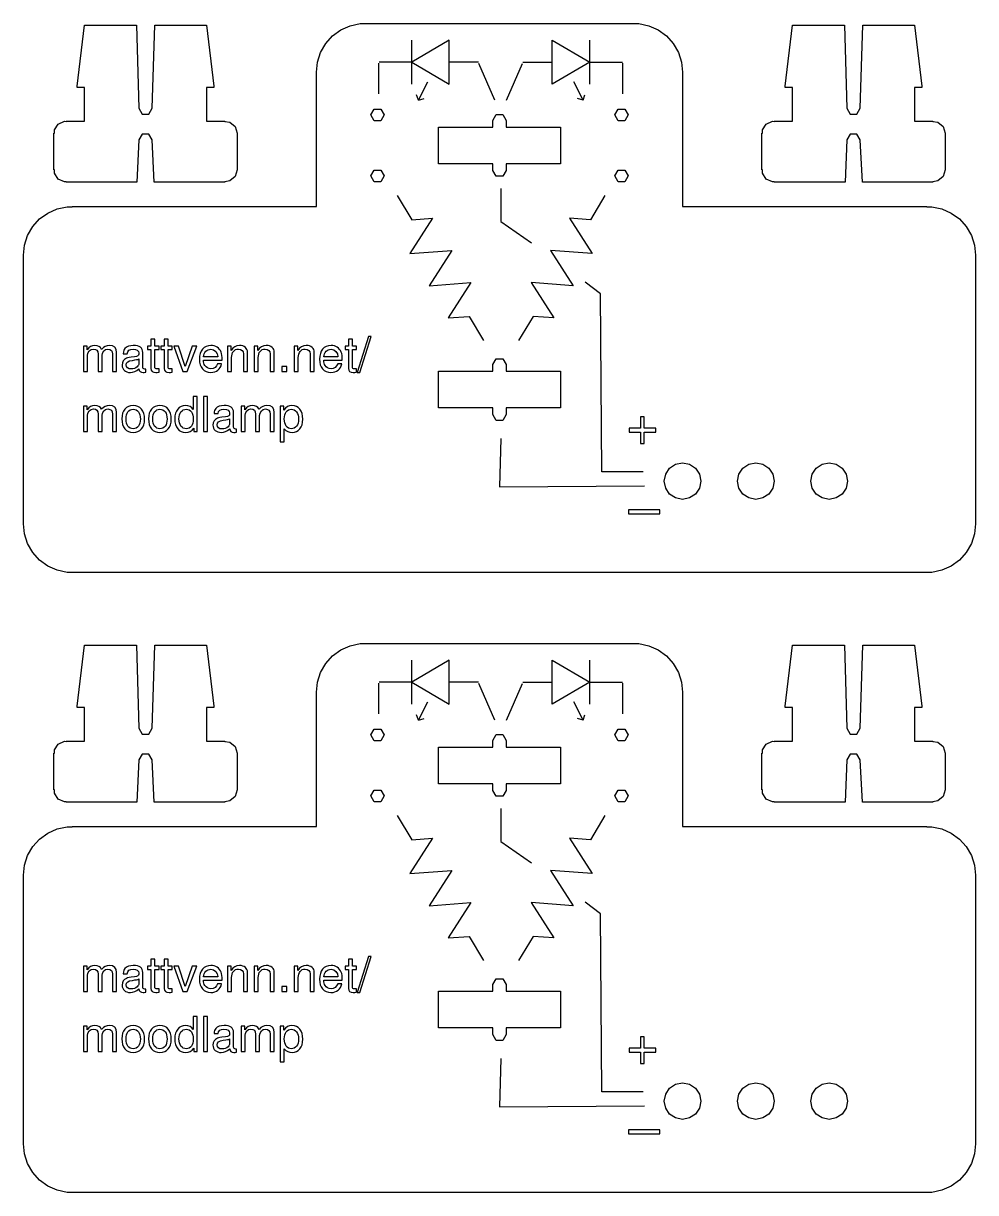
# Model space of a CAD drawing. Extents: x 11 to 174, y 91 to 289.
# Drawn here: x 11.1 to 89.1, y 91.2 to 187 of the extents above; entities that cross this region are included whole.
import ezdxf

# ---------------------------------------------------------------- set-up
doc = ezdxf.new("R2010")
doc.units = 0
doc.layers.add('Layer_1', color=7, linetype='CONTINUOUS')

msp = doc.modelspace()

# ---------------------------------------------------------------- linework, layer by layer
at = {"layer": 'Layer_1', "color": 7}
for points in [[(11.077781, 146.040584), (11.077781, 168.040596), (11.164782, 168.872587), (11.423783, 169.667579), (11.841782, 170.391592), (12.400782, 171.013581), (13.077783, 171.504592), (13.841781, 171.844588), (14.659782, 172.018589), (15.077781, 172.018589), (15.077781, 172.040602), (35.077782, 172.040588), (35.077782, 183.040589), (35.164782, 183.872588), (35.423782, 184.667588), (35.841782, 185.391587), (36.400782, 186.013588), (37.077782, 186.504587), (37.841782, 186.844589), (38.659782, 187.01859), (39.077782, 187.01859), (39.077782, 187.040575), (61.077782, 187.040589), (61.077782, 187.018604), (61.495782, 187.01859), (62.313782, 186.844589), (63.077782, 186.504587), (63.754782, 186.013588), (64.313782, 185.391587), (64.731782, 184.667588), (64.990782, 183.872588), (65.077782, 183.040589), (65.077782, 172.040588), (85.077783, 172.040588), (85.077783, 172.018575), (85.495782, 172.018589), (86.313783, 171.844588), (87.077781, 171.504592), (87.754782, 171.013581), (88.313782, 170.391592), (88.731781, 169.667579), (88.990782, 168.872587), (89.077783, 168.040596), (89.077783, 146.040584), (88.990782, 145.208592), (88.731781, 144.413601), (88.313782, 143.689588), (87.754782, 143.067598), (87.077781, 142.576588), (86.313783, 142.236595), (85.495782, 142.062577), (85.077783, 142.062577), (85.077783, 142.040563), (15.077781, 142.040592), (15.077781, 142.062605), (14.659782, 142.062577), (13.841781, 142.236595), (13.077783, 142.576588), (12.400782, 143.067598), (11.841782, 143.689588), (11.423783, 144.413601), (11.164782, 145.208592), (11.077781, 146.040584)], [(13.577782, 175.040588), (13.577782, 178.040587), (13.618783, 178.040587), (13.618783, 178.322589), (13.922781, 178.796587), (14.435782, 179.030589), (14.577782, 179.009592), (14.577782, 179.040588), (16.077782, 179.040588), (16.077782, 181.79059), (15.477781, 181.79059), (15.477781, 181.890589), (16.077782, 186.890588), (20.345781, 186.890588), (20.527783, 180.090587), (20.802781, 179.614589), (21.352781, 179.614589), (21.627781, 180.090587), (21.845781, 186.890588), (26.077782, 186.890588), (26.677782, 181.890589), (26.677782, 181.79059), (26.077782, 181.79059), (26.077782, 179.040588), (27.577782, 179.040588), (27.577782, 179.009589), (27.992782, 178.950587), (28.418782, 178.581588), (28.577782, 178.040587), (28.577782, 175.040588), (28.418782, 174.499587), (27.992782, 174.130588), (27.577782, 174.071589), (27.577782, 174.04059), (21.799781, 174.04059), (21.627781, 177.49059), (21.352781, 177.966589), (20.802781, 177.966589), (20.527783, 177.49059), (20.380782, 174.04059), (14.577782, 174.04059), (14.577782, 174.071589), (14.435782, 174.050592), (13.922781, 174.284588), (13.618783, 174.758588), (13.618783, 175.040588), (13.577782, 175.040588)], [(71.577782, 175.040588), (71.577782, 178.040587), (71.618782, 178.040587), (71.618782, 178.322589), (71.922782, 178.796587), (72.435782, 179.030589), (72.577782, 179.009592), (72.577782, 179.040588), (74.077782, 179.040588), (74.077782, 181.79059), (73.477782, 181.79059), (73.477782, 181.890589), (74.077782, 186.890588), (78.345784, 186.890588), (78.527783, 180.090587), (78.802783, 179.614589), (79.352783, 179.614589), (79.627781, 180.090587), (79.845783, 186.890588), (84.077782, 186.890588), (84.677783, 181.890589), (84.677783, 181.79059), (84.077782, 181.79059), (84.077782, 179.040588), (85.577782, 179.040588), (85.577782, 179.009589), (85.992781, 178.950587), (86.418781, 178.581588), (86.577782, 178.040587), (86.577782, 175.040588), (86.418781, 174.499587), (85.992781, 174.130588), (85.577782, 174.071589), (85.577782, 174.04059), (79.800783, 174.04059), (79.627781, 177.49059), (79.352783, 177.966589), (78.802783, 177.966589), (78.527783, 177.49059), (78.380782, 174.04059), (72.577782, 174.04059), (72.577782, 174.071589), (72.435782, 174.050592), (71.922782, 174.284588), (71.618782, 174.758588), (71.618782, 175.040588), (71.577782, 175.040588)], [(39.527782, 179.54059), (39.802782, 180.016589), (40.352782, 180.016589), (40.627782, 179.54059), (40.352782, 179.064588), (39.802782, 179.064588), (39.527782, 179.54059)], [(45.077782, 175.540589), (45.077782, 178.540589), (49.527782, 178.540589), (49.527782, 179.090589), (49.802782, 179.566588), (50.352782, 179.566588), (50.627782, 179.090589), (50.627782, 178.540589), (55.077782, 178.540589), (55.077782, 175.540589), (50.627782, 175.540589), (50.627782, 174.990589), (50.352782, 174.514588), (49.802782, 174.514588), (49.527782, 174.990589), (49.527782, 175.540589), (45.077782, 175.540589)], [(59.527782, 179.54059), (59.802782, 180.016589), (60.352782, 180.016589), (60.627782, 179.54059), (60.352782, 179.064588), (59.802782, 179.064588), (59.527782, 179.54059)], [(39.527782, 174.540589), (39.802782, 175.016587), (40.352782, 175.016587), (40.627782, 174.540589), (40.352782, 174.06459), (39.802782, 174.06459), (39.527782, 174.540589)], [(59.527782, 174.540589), (59.802782, 175.016587), (60.352782, 175.016587), (60.627782, 174.540589), (60.352782, 174.06459), (59.802782, 174.06459), (59.527782, 174.540589)], [(45.077782, 155.540579), (45.077782, 158.540601), (49.527782, 158.540601), (49.527782, 159.090596), (49.802782, 159.566592), (50.352782, 159.566592), (50.627782, 159.090596), (50.627782, 158.540601), (55.077782, 158.540601), (55.077782, 155.540579), (50.627782, 155.540579), (50.627782, 154.990584), (50.352782, 154.514588), (49.802782, 154.514588), (49.527782, 154.990584), (49.527782, 155.540579), (45.077782, 155.540579)], [(63.577782, 149.540591), (63.691782, 150.114574), (64.016782, 150.601577), (64.503782, 150.926584), (65.077782, 151.040602), (65.651782, 150.926584), (66.138782, 150.601577), (66.463782, 150.114574), (66.577782, 149.540591), (66.463782, 148.966579), (66.138782, 148.479576), (65.651782, 148.154597), (65.077782, 148.04058), (64.503782, 148.154597), (64.016782, 148.479576), (63.691782, 148.966579), (63.577782, 149.540591)], [(69.577782, 149.540591), (69.691782, 150.114574), (70.016782, 150.601577), (70.503782, 150.926584), (71.077782, 151.040602), (71.651782, 150.926584), (72.138782, 150.601577), (72.463782, 150.114574), (72.577782, 149.540591), (72.463782, 148.966579), (72.138782, 148.479576), (71.651782, 148.154597), (71.077782, 148.04058), (70.503782, 148.154597), (70.016782, 148.479576), (69.691782, 148.966579), (69.577782, 149.540591)], [(75.577782, 149.540591), (75.691782, 150.114574), (76.016782, 150.601577), (76.503782, 150.926584), (77.077782, 151.040602), (77.651782, 150.926584), (78.138782, 150.601577), (78.463783, 150.114574), (78.577781, 149.540591), (78.463783, 148.966579), (78.138782, 148.479576), (77.651782, 148.154597), (77.077782, 148.04058), (76.503782, 148.154597), (76.016782, 148.479576), (75.691782, 148.966579), (75.577782, 149.540591)], [(11.077781, 95.240584), (11.077781, 117.240596), (11.164782, 118.072587), (11.423783, 118.867579), (11.841782, 119.591592), (12.400782, 120.213581), (13.077783, 120.704592), (13.841781, 121.044588), (14.659782, 121.218589), (15.077781, 121.218589), (15.077781, 121.240602), (35.077782, 121.240588), (35.077782, 132.240589), (35.164782, 133.072588), (35.423782, 133.867588), (35.841782, 134.591587), (36.400782, 135.213588), (37.077782, 135.704587), (37.841782, 136.044589), (38.659782, 136.21859), (39.077782, 136.21859), (39.077782, 136.240575), (61.077782, 136.240589), (61.077782, 136.218604), (61.495782, 136.21859), (62.313782, 136.044589), (63.077782, 135.704587), (63.754782, 135.213588), (64.313782, 134.591587), (64.731782, 133.867588), (64.990782, 133.072588), (65.077782, 132.240589), (65.077782, 121.240588), (85.077783, 121.240588), (85.077783, 121.218575), (85.495782, 121.218589), (86.313783, 121.044588), (87.077781, 120.704592), (87.754782, 120.213581), (88.313782, 119.591592), (88.731781, 118.867579), (88.990782, 118.072587), (89.077783, 117.240596), (89.077783, 95.240584), (88.990782, 94.408592), (88.731781, 93.613601), (88.313782, 92.889588), (87.754782, 92.267598), (87.077781, 91.776588), (86.313783, 91.436595), (85.495782, 91.262577), (85.077783, 91.262577), (85.077783, 91.240563), (15.077781, 91.240592), (15.077781, 91.262605), (14.659782, 91.262577), (13.841781, 91.436595), (13.077783, 91.776588), (12.400782, 92.267598), (11.841782, 92.889588), (11.423783, 93.613601), (11.164782, 94.408592), (11.077781, 95.240584)], [(13.577782, 124.240588), (13.577782, 127.240587), (13.618783, 127.240587), (13.618783, 127.522589), (13.922781, 127.996587), (14.435782, 128.230589), (14.577782, 128.209592), (14.577782, 128.240588), (16.077782, 128.240588), (16.077782, 130.99059), (15.477781, 130.99059), (15.477781, 131.090589), (16.077782, 136.090588), (20.345781, 136.090588), (20.527783, 129.290587), (20.802781, 128.814589), (21.352781, 128.814589), (21.627781, 129.290587), (21.845781, 136.090588), (26.077782, 136.090588), (26.677782, 131.090589), (26.677782, 130.99059), (26.077782, 130.99059), (26.077782, 128.240588), (27.577782, 128.240588), (27.577782, 128.209589), (27.992782, 128.150587), (28.418782, 127.781588), (28.577782, 127.240587), (28.577782, 124.240588), (28.418782, 123.699587), (27.992782, 123.330588), (27.577782, 123.271589), (27.577782, 123.24059), (21.799781, 123.24059), (21.627781, 126.69059), (21.352781, 127.166589), (20.802781, 127.166589), (20.527783, 126.69059), (20.380782, 123.24059), (14.577782, 123.24059), (14.577782, 123.271589), (14.435782, 123.250592), (13.922781, 123.484588), (13.618783, 123.958588), (13.618783, 124.240588), (13.577782, 124.240588)], [(71.577782, 124.240588), (71.577782, 127.240587), (71.618782, 127.240587), (71.618782, 127.522589), (71.922782, 127.996587), (72.435782, 128.230589), (72.577782, 128.209592), (72.577782, 128.240588), (74.077782, 128.240588), (74.077782, 130.99059), (73.477782, 130.99059), (73.477782, 131.090589), (74.077782, 136.090588), (78.345784, 136.090588), (78.527783, 129.290587), (78.802783, 128.814589), (79.352783, 128.814589), (79.627781, 129.290587), (79.845783, 136.090588), (84.077782, 136.090588), (84.677783, 131.090589), (84.677783, 130.99059), (84.077782, 130.99059), (84.077782, 128.240588), (85.577782, 128.240588), (85.577782, 128.209589), (85.992781, 128.150587), (86.418781, 127.781588), (86.577782, 127.240587), (86.577782, 124.240588), (86.418781, 123.699587), (85.992781, 123.330588), (85.577782, 123.271589), (85.577782, 123.24059), (79.800783, 123.24059), (79.627781, 126.69059), (79.352783, 127.166589), (78.802783, 127.166589), (78.527783, 126.69059), (78.380782, 123.24059), (72.577782, 123.24059), (72.577782, 123.271589), (72.435782, 123.250592), (71.922782, 123.484588), (71.618782, 123.958588), (71.618782, 124.240588), (71.577782, 124.240588)], [(39.527782, 128.74059), (39.802782, 129.216589), (40.352782, 129.216589), (40.627782, 128.74059), (40.352782, 128.264588), (39.802782, 128.264588), (39.527782, 128.74059)], [(45.077782, 124.740589), (45.077782, 127.740589), (49.527782, 127.740589), (49.527782, 128.290589), (49.802782, 128.766588), (50.352782, 128.766588), (50.627782, 128.290589), (50.627782, 127.740589), (55.077782, 127.740589), (55.077782, 124.740589), (50.627782, 124.740589), (50.627782, 124.190589), (50.352782, 123.714588), (49.802782, 123.714588), (49.527782, 124.190589), (49.527782, 124.740589), (45.077782, 124.740589)], [(59.527782, 128.74059), (59.802782, 129.216589), (60.352782, 129.216589), (60.627782, 128.74059), (60.352782, 128.264588), (59.802782, 128.264588), (59.527782, 128.74059)], [(39.527782, 123.740589), (39.802782, 124.216587), (40.352782, 124.216587), (40.627782, 123.740589), (40.352782, 123.26459), (39.802782, 123.26459), (39.527782, 123.740589)], [(59.527782, 123.740589), (59.802782, 124.216587), (60.352782, 124.216587), (60.627782, 123.740589), (60.352782, 123.26459), (59.802782, 123.26459), (59.527782, 123.740589)], [(45.077782, 104.740579), (45.077782, 107.740601), (49.527782, 107.740601), (49.527782, 108.290596), (49.802782, 108.766592), (50.352782, 108.766592), (50.627782, 108.290596), (50.627782, 107.740601), (55.077782, 107.740601), (55.077782, 104.740579), (50.627782, 104.740579), (50.627782, 104.190584), (50.352782, 103.714588), (49.802782, 103.714588), (49.527782, 104.190584), (49.527782, 104.740579), (45.077782, 104.740579)], [(63.577782, 98.740591), (63.691782, 99.314574), (64.016782, 99.801577), (64.503782, 100.126584), (65.077782, 100.240602), (65.651782, 100.126584), (66.138782, 99.801577), (66.463782, 99.314574), (66.577782, 98.740591), (66.463782, 98.166579), (66.138782, 97.679576), (65.651782, 97.354597), (65.077782, 97.24058), (64.503782, 97.354597), (64.016782, 97.679576), (63.691782, 98.166579), (63.577782, 98.740591)], [(69.577782, 98.740591), (69.691782, 99.314574), (70.016782, 99.801577), (70.503782, 100.126584), (71.077782, 100.240602), (71.651782, 100.126584), (72.138782, 99.801577), (72.463782, 99.314574), (72.577782, 98.740591), (72.463782, 98.166579), (72.138782, 97.679576), (71.651782, 97.354597), (71.077782, 97.24058), (70.503782, 97.354597), (70.016782, 97.679576), (69.691782, 98.166579), (69.577782, 98.740591)], [(75.577782, 98.740591), (75.691782, 99.314574), (76.016782, 99.801577), (76.503782, 100.126584), (77.077782, 100.240602), (77.651782, 100.126584), (78.138782, 99.801577), (78.463783, 99.314574), (78.577781, 98.740591), (78.463783, 98.166579), (78.138782, 97.679576), (77.651782, 97.354597), (77.077782, 97.24058), (76.503782, 97.354597), (76.016782, 97.679576), (75.691782, 98.166579), (75.577782, 98.740591)]]:
    msp.add_lwpolyline(points, dxfattribs=at)
at = {"layer": 'Layer_1', "color": 5}
for points in [[(42.892876, 182.047657), (42.892876, 185.665334)], [(45.965966, 182.047657), (45.965966, 185.665334), (42.892876, 183.856496), (45.965966, 182.047657), (45.965966, 182.047657)], [(54.394535, 182.047657), (54.394535, 185.665334), (57.467625, 183.856496), (54.394535, 182.047657), (54.394535, 182.047657)], [(57.467625, 182.047657), (57.467625, 185.665334)], [(40.193268, 181.279787), (40.193268, 183.773336)], [(42.892876, 183.856496), (40.211997, 183.856496)], [(48.36411, 183.856496), (45.965966, 183.856496)], [(49.702007, 180.762536), (48.390006, 183.755737)], [(50.658495, 180.762536), (51.970495, 183.755737)], [(51.996392, 183.856496), (54.394535, 183.856496)], [(57.467625, 183.856496), (60.148505, 183.856496)], [(60.167233, 181.279787), (60.167233, 183.773336)], [(43.433016, 180.744547), (44.201289, 182.25191)], [(56.927486, 180.744547), (56.159213, 182.25191)], [(43.433016, 180.744547), (43.279362, 181.196755)], [(56.927486, 180.744547), (57.08114, 181.196755)], [(43.433016, 180.744547), (43.893979, 180.895282)], [(56.927486, 180.744547), (56.466522, 180.895282)], [(50.18293, 173.525514), (50.18293, 170.803323), (52.710678, 169.053345)], [(41.707896, 172.937573), (42.885805, 170.956486), (44.597803, 171.080586), (42.744349, 168.190934), (46.168347, 168.439138), (44.314892, 165.549488), (47.738892, 165.797689), (45.885437, 162.908039), (47.597437, 163.032142), (48.775346, 161.051055)], [(58.714631, 172.937573), (57.536722, 170.956486), (55.824724, 171.080586), (57.678178, 168.190934), (54.25418, 168.439138), (56.107635, 165.549488), (52.683635, 165.797689), (54.53709, 162.908039), (52.82509, 163.032142), (51.647181, 161.051055)], [(61.849457, 150.308565), (58.446721, 150.308565), (58.349498, 164.872841), (57.085625, 165.845051)], [(22.186553, 160.588236), (21.848437, 160.588236), (21.848437, 161.154385), (21.522117, 161.154385), (21.522117, 160.588236), (21.242974, 160.588236), (21.242974, 160.32089), (21.522117, 160.32089), (21.522117, 158.763985)], [(23.276951, 160.588236), (22.938835, 160.588236), (22.938835, 161.154385), (22.612515, 161.154385), (22.612515, 160.588236), (22.333372, 160.588236), (22.333372, 160.32089), (22.612515, 160.32089), (22.612515, 158.763985)], [(38.365912, 160.588236), (38.027797, 160.588236), (38.027797, 161.154385), (37.701476, 161.154385), (37.701476, 160.588236), (37.422334, 160.588236), (37.422334, 160.32089), (37.701476, 160.32089), (37.701476, 158.763985)], [(39.358021, 161.394209), (38.426238, 158.44946), (38.642474, 158.44946), (39.574258, 161.394209), (39.358021, 161.394209)], [(15.995794, 160.588236), (15.995794, 158.52809), (16.326046, 158.52809), (16.326046, 159.821579)], [(16.298525, 160.297299), (16.298525, 160.588236), (15.995794, 160.588236)], [(18.386192, 159.947388), (18.386192, 158.52809), (18.716445, 158.52809), (18.716445, 160.0732)], [(20.52884, 160.037804), (20.52884, 159.951311)], [(20.855161, 158.874058), (20.855161, 160.084983)], [(21.848437, 158.909454), (21.848437, 160.32089), (22.186553, 160.32089), (22.186553, 160.588236)], [(22.938835, 158.909454), (22.938835, 160.32089), (23.276951, 160.32089), (23.276951, 160.588236)], [(24.489228, 158.52809), (25.279475, 160.588236), (24.909907, 160.588236), (24.328033, 158.917317), (23.777613, 160.588236), (23.408044, 160.588236), (24.131454, 158.52809), (24.489228, 158.52809)], [(27.798203, 160.588236), (27.798203, 158.52809), (28.128455, 158.52809), (28.128455, 159.664317)], [(28.100934, 160.242257), (28.100934, 160.588236), (27.798203, 160.588236)], [(29.11135, 159.955254), (29.11135, 158.52809), (29.437671, 158.52809), (29.437671, 160.084994)], [(29.986678, 160.588236), (29.986678, 158.52809), (30.316931, 158.52809), (30.316931, 159.664317)], [(30.28941, 160.242257), (30.28941, 160.588236), (29.986678, 160.588236)], [(31.299825, 159.955254), (31.299825, 158.52809), (31.626146, 158.52809), (31.626146, 160.084994)], [(33.265552, 160.588236), (33.265552, 158.52809), (33.595805, 158.52809), (33.595805, 159.664317)], [(33.568284, 160.242257), (33.568284, 160.588236), (33.265552, 160.588236)], [(34.578699, 159.955254), (34.578699, 158.52809), (34.90502, 158.52809), (34.90502, 160.084994)], [(38.027797, 158.909454), (38.027797, 160.32089), (38.365912, 160.32089), (38.365912, 160.588236)], [(17.190993, 159.947388), (17.190993, 158.52809), (17.521245, 158.52809), (17.521245, 159.821579)], [(19.255009, 159.978831), (19.585262, 159.978831)], [(20.52884, 159.546356), (20.52884, 159.176789)], [(25.833827, 159.448078), (27.351416, 159.448078)], [(26.997574, 159.715421), (25.841691, 159.715421)], [(27.308169, 159.153212), (26.977916, 159.153212)], [(35.678126, 159.448078), (37.195715, 159.448078)], [(36.841873, 159.715421), (35.68599, 159.715421)], [(37.152468, 159.153212), (36.822215, 159.153212)], [(21.102851, 158.473037), (21.102851, 158.720726)], [(22.186553, 158.46518), (22.186553, 158.740389)], [(23.276951, 158.46518), (23.276951, 158.740389)], [(32.650875, 158.936974), (32.241991, 158.936974), (32.241991, 158.52809), (32.650875, 158.52809), (32.650875, 158.936974)], [(38.365912, 158.46518), (38.365912, 158.740389)], [(25.322538, 156.479738), (24.996218, 156.479738), (24.996218, 155.414281)], [(25.031602, 153.884899), (25.031602, 153.613619), (25.322538, 153.613619), (25.322538, 156.479738)], [(26.162483, 156.479738), (25.83223, 156.479738), (25.83223, 153.613619), (26.162483, 153.613619), (26.162483, 156.479738)], [(15.995794, 155.673765), (15.995794, 153.613619), (16.326046, 153.613619), (16.326046, 154.907108)], [(16.298525, 155.382828), (16.298525, 155.673765), (15.995794, 155.673765)], [(28.903959, 155.673765), (28.903959, 153.613619), (29.234212, 153.613619), (29.234212, 154.907108)], [(29.206691, 155.382828), (29.206691, 155.673765), (28.903959, 155.673765)], [(32.422659, 155.363171), (32.422659, 155.673765), (32.119928, 155.673765), (32.119928, 152.756535)], [(17.190993, 155.032917), (17.190993, 153.613619), (17.521245, 153.613619), (17.521245, 154.907108)], [(18.386192, 155.032917), (18.386192, 153.613619), (18.716445, 153.613619), (18.716445, 155.158729)], [(26.695826, 155.06436), (27.026078, 155.06436)], [(27.969657, 155.123333), (27.969657, 155.03684)], [(27.969657, 154.631885), (27.969657, 154.262318)], [(28.295978, 153.959587), (28.295978, 155.170512)], [(30.099159, 155.032917), (30.099159, 153.613619), (30.429411, 153.613619), (30.429411, 154.907108)], [(31.294358, 155.032917), (31.294358, 153.613619), (31.62461, 153.613619), (31.62461, 155.158729)], [(62.871471, 153.864224), (61.936751, 153.864224), (61.936751, 154.798944), (61.620662, 154.798944), (61.620662, 153.864224), (60.685942, 153.864224), (60.685942, 153.548135), (61.620662, 153.548135), (61.620662, 152.613415), (61.936751, 152.613415), (61.936751, 153.548135), (62.871471, 153.548135), (62.871471, 153.864224)], [(28.543667, 153.558566), (28.543667, 153.806255)], [(32.119928, 152.756535), (32.45018, 152.756535), (32.45018, 153.829855)], [(50.18293, 153.030754), (50.08571, 149.058688), (61.946677, 149.155908)], [(63.199178, 147.171194), (60.649357, 147.171194), (60.649357, 146.846074), (63.199178, 146.846074), (63.199178, 147.171194)], [(42.892876, 131.247657), (42.892876, 134.865334)], [(45.965966, 131.247657), (45.965966, 134.865334), (42.892876, 133.056496), (45.965966, 131.247657), (45.965966, 131.247657)], [(54.394535, 131.247657), (54.394535, 134.865334), (57.467625, 133.056496), (54.394535, 131.247657), (54.394535, 131.247657)], [(57.467625, 131.247657), (57.467625, 134.865334)], [(40.193268, 130.479787), (40.193268, 132.973336)], [(42.892876, 133.056496), (40.211997, 133.056496)], [(48.36411, 133.056496), (45.965966, 133.056496)], [(49.702007, 129.962536), (48.390006, 132.955737)], [(50.658495, 129.962536), (51.970495, 132.955737)], [(51.996392, 133.056496), (54.394535, 133.056496)], [(57.467625, 133.056496), (60.148505, 133.056496)], [(60.167233, 130.479787), (60.167233, 132.973336)], [(43.433016, 129.944547), (44.201289, 131.45191)], [(56.927486, 129.944547), (56.159213, 131.45191)], [(43.433016, 129.944547), (43.279362, 130.396755)], [(56.927486, 129.944547), (57.08114, 130.396755)], [(43.433016, 129.944547), (43.893979, 130.095282)], [(56.927486, 129.944547), (56.466522, 130.095282)], [(50.18293, 122.725514), (50.18293, 120.003323), (52.710678, 118.253345)], [(41.707896, 122.137573), (42.885805, 120.156486), (44.597803, 120.280586), (42.744349, 117.390934), (46.168347, 117.639138), (44.314892, 114.749488), (47.738892, 114.997689), (45.885437, 112.108039), (47.597437, 112.232142), (48.775346, 110.251055)], [(58.714631, 122.137573), (57.536722, 120.156486), (55.824724, 120.280586), (57.678178, 117.390934), (54.25418, 117.639138), (56.107635, 114.749488), (52.683635, 114.997689), (54.53709, 112.108039), (52.82509, 112.232142), (51.647181, 110.251055)], [(61.849457, 99.508565), (58.446721, 99.508565), (58.349498, 114.072841), (57.085625, 115.045051)], [(22.186553, 109.788236), (21.848437, 109.788236), (21.848437, 110.354385), (21.522117, 110.354385), (21.522117, 109.788236), (21.242974, 109.788236), (21.242974, 109.52089), (21.522117, 109.52089), (21.522117, 107.963985)], [(23.276951, 109.788236), (22.938835, 109.788236), (22.938835, 110.354385), (22.612515, 110.354385), (22.612515, 109.788236), (22.333372, 109.788236), (22.333372, 109.52089), (22.612515, 109.52089), (22.612515, 107.963985)], [(38.365912, 109.788236), (38.027797, 109.788236), (38.027797, 110.354385), (37.701476, 110.354385), (37.701476, 109.788236), (37.422334, 109.788236), (37.422334, 109.52089), (37.701476, 109.52089), (37.701476, 107.963985)], [(39.358021, 110.594209), (38.426238, 107.64946), (38.642474, 107.64946), (39.574258, 110.594209), (39.358021, 110.594209)], [(15.995794, 109.788236), (15.995794, 107.72809), (16.326046, 107.72809), (16.326046, 109.021579)], [(16.298525, 109.497299), (16.298525, 109.788236), (15.995794, 109.788236)], [(18.386192, 109.147388), (18.386192, 107.72809), (18.716445, 107.72809), (18.716445, 109.2732)], [(20.52884, 109.237804), (20.52884, 109.151311)], [(20.855161, 108.074058), (20.855161, 109.284983)], [(21.848437, 108.109454), (21.848437, 109.52089), (22.186553, 109.52089), (22.186553, 109.788236)], [(22.938835, 108.109454), (22.938835, 109.52089), (23.276951, 109.52089), (23.276951, 109.788236)], [(24.489228, 107.72809), (25.279475, 109.788236), (24.909907, 109.788236), (24.328033, 108.117317), (23.777613, 109.788236), (23.408044, 109.788236), (24.131454, 107.72809), (24.489228, 107.72809)], [(27.798203, 109.788236), (27.798203, 107.72809), (28.128455, 107.72809), (28.128455, 108.864317)], [(28.100934, 109.442257), (28.100934, 109.788236), (27.798203, 109.788236)], [(29.11135, 109.155254), (29.11135, 107.72809), (29.437671, 107.72809), (29.437671, 109.284994)], [(29.986678, 109.788236), (29.986678, 107.72809), (30.316931, 107.72809), (30.316931, 108.864317)], [(30.28941, 109.442257), (30.28941, 109.788236), (29.986678, 109.788236)], [(31.299825, 109.155254), (31.299825, 107.72809), (31.626146, 107.72809), (31.626146, 109.284994)], [(33.265552, 109.788236), (33.265552, 107.72809), (33.595805, 107.72809), (33.595805, 108.864317)], [(33.568284, 109.442257), (33.568284, 109.788236), (33.265552, 109.788236)], [(34.578699, 109.155254), (34.578699, 107.72809), (34.90502, 107.72809), (34.90502, 109.284994)], [(38.027797, 108.109454), (38.027797, 109.52089), (38.365912, 109.52089), (38.365912, 109.788236)], [(17.190993, 109.147388), (17.190993, 107.72809), (17.521245, 107.72809), (17.521245, 109.021579)], [(19.255009, 109.178831), (19.585262, 109.178831)], [(20.52884, 108.746356), (20.52884, 108.376789)], [(25.833827, 108.648078), (27.351416, 108.648078)], [(26.997574, 108.915421), (25.841691, 108.915421)], [(27.308169, 108.353212), (26.977916, 108.353212)], [(35.678126, 108.648078), (37.195715, 108.648078)], [(36.841873, 108.915421), (35.68599, 108.915421)], [(37.152468, 108.353212), (36.822215, 108.353212)], [(21.102851, 107.673037), (21.102851, 107.920726)], [(22.186553, 107.66518), (22.186553, 107.940389)], [(23.276951, 107.66518), (23.276951, 107.940389)], [(32.650875, 108.136974), (32.241991, 108.136974), (32.241991, 107.72809), (32.650875, 107.72809), (32.650875, 108.136974)], [(38.365912, 107.66518), (38.365912, 107.940389)], [(25.322538, 105.679738), (24.996218, 105.679738), (24.996218, 104.614281)], [(25.031602, 103.084899), (25.031602, 102.813619), (25.322538, 102.813619), (25.322538, 105.679738)], [(26.162483, 105.679738), (25.83223, 105.679738), (25.83223, 102.813619), (26.162483, 102.813619), (26.162483, 105.679738)], [(15.995794, 104.873765), (15.995794, 102.813619), (16.326046, 102.813619), (16.326046, 104.107108)], [(16.298525, 104.582828), (16.298525, 104.873765), (15.995794, 104.873765)], [(28.903959, 104.873765), (28.903959, 102.813619), (29.234212, 102.813619), (29.234212, 104.107108)], [(29.206691, 104.582828), (29.206691, 104.873765), (28.903959, 104.873765)], [(32.422659, 104.563171), (32.422659, 104.873765), (32.119928, 104.873765), (32.119928, 101.956535)], [(17.190993, 104.232917), (17.190993, 102.813619), (17.521245, 102.813619), (17.521245, 104.107108)], [(18.386192, 104.232917), (18.386192, 102.813619), (18.716445, 102.813619), (18.716445, 104.358729)], [(26.695826, 104.26436), (27.026078, 104.26436)], [(27.969657, 104.323333), (27.969657, 104.23684)], [(27.969657, 103.831885), (27.969657, 103.462318)], [(28.295978, 103.159587), (28.295978, 104.370512)], [(30.099159, 104.232917), (30.099159, 102.813619), (30.429411, 102.813619), (30.429411, 104.107108)], [(31.294358, 104.232917), (31.294358, 102.813619), (31.62461, 102.813619), (31.62461, 104.358729)], [(62.871471, 103.064224), (61.936751, 103.064224), (61.936751, 103.998944), (61.620662, 103.998944), (61.620662, 103.064224), (60.685942, 103.064224), (60.685942, 102.748135), (61.620662, 102.748135), (61.620662, 101.813415), (61.936751, 101.813415), (61.936751, 102.748135), (62.871471, 102.748135), (62.871471, 103.064224)], [(28.543667, 102.758566), (28.543667, 103.006255)], [(32.119928, 101.956535), (32.45018, 101.956535), (32.45018, 103.029855)], [(50.18293, 102.230754), (50.08571, 98.258688), (61.946677, 98.355908)], [(63.199178, 96.371194), (60.649357, 96.371194), (60.649357, 96.046074), (63.199178, 96.046074), (63.199178, 96.371194)]]:
    msp.add_lwpolyline(points, dxfattribs=at)
for points in [[(16.931509, 160.647209), (16.656299, 160.647209), (16.475446, 160.544988), (16.298525, 160.297299)], [(16.326046, 159.821579), (16.326046, 160.120379), (16.542283, 160.360206), (16.80963, 160.360206)], [(16.80963, 160.360206), (17.053387, 160.360206), (17.190993, 160.210806), (17.190993, 159.947388)], [(17.485861, 160.332684), (17.363982, 160.552851), (17.198856, 160.647209), (16.931509, 160.647209)], [(18.118845, 160.647209), (17.843635, 160.647209), (17.678508, 160.564648), (17.485861, 160.332684)], [(17.521245, 159.821579), (17.521245, 160.120379), (17.737482, 160.360206), (18.004829, 160.360206)], [(18.004829, 160.360206), (18.244655, 160.360206), (18.386192, 160.206875), (18.386192, 159.947388)], [(18.716445, 160.0732), (18.716445, 160.442767), (18.504139, 160.647209), (18.118845, 160.647209)], [(19.396546, 160.407374), (19.302188, 160.301222), (19.262872, 160.183273), (19.255009, 159.978831)], [(20.080641, 160.647198), (19.781841, 160.647198), (19.534151, 160.560705), (19.396546, 160.407374)], [(19.585262, 159.978831), (19.612783, 160.230452), (19.762183, 160.344467), (20.068846, 160.344467)], [(20.068846, 160.344467), (20.363714, 160.344467), (20.52884, 160.234383), (20.52884, 160.037804)], [(20.855161, 160.084983), (20.855161, 160.450619), (20.587813, 160.647198), (20.080641, 160.647198)], [(26.435359, 160.647209), (25.861349, 160.647209), (25.49178, 160.206872), (25.49178, 159.530642)], [(25.841691, 159.715427), (25.869213, 160.096788), (26.101175, 160.344478), (26.431427, 160.344478)], [(26.431427, 160.344478), (26.753816, 160.344478), (27.001506, 160.077132), (27.001506, 159.739015)], [(27.268853, 160.104654), (27.13518, 160.442767), (26.820653, 160.647209), (26.435359, 160.647209)], [(27.351416, 159.448078), (27.351416, 159.762606), (27.327828, 159.951323), (27.268853, 160.104654)], [(28.785029, 160.647209), (28.478366, 160.647209), (28.281787, 160.529263), (28.100934, 160.242257)], [(28.128455, 159.664317), (28.128455, 160.084994), (28.348624, 160.360206), (28.686739, 160.360206)], [(28.686739, 160.360206), (28.946223, 160.360206), (29.11135, 160.202941), (29.11135, 159.955254)], [(29.437671, 160.084994), (29.437671, 160.427042), (29.182118, 160.647209), (28.785029, 160.647209)], [(30.973504, 160.647209), (30.666842, 160.647209), (30.470262, 160.529263), (30.28941, 160.242257)], [(30.316931, 159.664317), (30.316931, 160.084994), (30.537099, 160.360206), (30.875215, 160.360206)], [(30.875215, 160.360206), (31.134699, 160.360206), (31.299825, 160.202941), (31.299825, 159.955254)], [(31.626146, 160.084994), (31.626146, 160.427042), (31.370593, 160.647209), (30.973504, 160.647209)], [(34.252378, 160.647209), (33.945715, 160.647209), (33.749136, 160.529263), (33.568284, 160.242257)], [(33.595805, 159.664317), (33.595805, 160.084994), (33.815973, 160.360206), (34.154089, 160.360206)], [(34.154089, 160.360206), (34.413572, 160.360206), (34.578699, 160.202941), (34.578699, 159.955254)], [(34.90502, 160.084994), (34.90502, 160.427042), (34.649467, 160.647209), (34.252378, 160.647209)], [(36.279658, 160.647209), (35.705648, 160.647209), (35.336079, 160.206872), (35.336079, 159.530642)], [(35.68599, 159.715427), (35.713512, 160.096788), (35.945474, 160.344478), (36.275726, 160.344478)], [(36.275726, 160.344478), (36.598115, 160.344478), (36.845805, 160.077132), (36.845805, 159.739015)], [(37.113152, 160.104654), (36.979478, 160.442767), (36.664952, 160.647209), (36.279658, 160.647209)], [(37.195715, 159.448078), (37.195715, 159.762606), (37.172127, 159.951323), (37.113152, 160.104654)], [(19.526288, 159.597467), (19.286462, 159.49918), (19.164583, 159.314395), (19.164583, 159.047046)], [(19.164583, 159.047046), (19.164583, 158.673547), (19.424068, 158.437652), (19.840814, 158.437652)], [(19.50663, 159.054911), (19.50663, 159.271147), (19.652099, 159.381231), (20.002009, 159.432341)], [(19.911583, 158.724658), (19.65603, 158.724658), (19.50663, 158.846538), (19.50663, 159.054911)], [(20.186793, 159.723279), (19.722867, 159.664305), (19.652098, 159.648577), (19.526288, 159.597467)], [(20.002009, 159.432341), (20.347987, 159.47952), (20.418756, 159.495246), (20.52884, 159.546356)], [(20.52884, 159.951311), (20.52884, 159.813705), (20.446277, 159.754732), (20.186793, 159.723279)], [(20.52884, 159.176789), (20.52884, 159.066705), (20.497387, 158.99987), (20.399098, 158.909443)], [(25.49178, 159.530642), (25.49178, 158.854412), (25.849554, 158.437663), (26.427495, 158.437663)], [(25.943912, 159.007744), (25.86528, 159.12569), (25.837759, 159.243636), (25.833827, 159.448078)], [(26.427495, 158.437663), (26.899284, 158.437663), (27.225606, 158.705012), (27.308169, 159.153212)], [(26.977916, 159.153212), (26.88749, 158.881932), (26.702706, 158.740394), (26.43929, 158.740394)], [(27.001506, 159.739015), (27.001506, 159.731141), (27.001506, 159.723295), (26.997574, 159.715421)], [(35.336079, 159.530642), (35.336079, 158.854412), (35.693853, 158.437663), (36.271795, 158.437663)], [(35.788211, 159.007744), (35.709579, 159.12569), (35.682058, 159.243636), (35.678126, 159.448078)], [(36.271795, 158.437663), (36.743583, 158.437663), (37.069905, 158.705012), (37.152468, 159.153212)], [(36.822215, 159.153212), (36.731789, 158.881932), (36.547005, 158.740394), (36.283589, 158.740394)], [(36.845805, 159.739015), (36.845805, 159.731141), (36.845805, 159.723295), (36.841873, 159.715421)], [(19.840814, 158.437652), (20.100298, 158.437652), (20.308672, 158.528079), (20.540635, 158.740383)], [(20.399098, 158.909443), (20.265425, 158.787562), (20.10423, 158.724658), (19.911583, 158.724658)], [(20.540635, 158.740383), (20.564223, 158.53201), (20.666446, 158.437652), (20.878751, 158.437652)], [(21.032082, 158.712864), (20.918066, 158.712864), (20.855161, 158.771837), (20.855161, 158.874058)], [(20.878751, 158.437652), (20.945587, 158.437652), (20.996698, 158.445526), (21.102851, 158.473037)], [(21.102851, 158.720738), (21.067466, 158.712864), (21.05174, 158.712864), (21.032082, 158.712864)], [(21.522117, 158.763985), (21.522117, 158.555612), (21.663654, 158.437663), (21.919206, 158.437663)], [(22.02929, 158.724669), (21.887753, 158.724669), (21.848437, 158.763985), (21.848437, 158.909454)], [(21.919206, 158.437663), (21.997837, 158.437663), (22.076469, 158.445537), (22.186553, 158.46518)], [(22.186553, 158.740389), (22.143306, 158.728592), (22.092195, 158.724669), (22.02929, 158.724669)], [(22.612515, 158.763985), (22.612515, 158.555612), (22.754052, 158.437663), (23.009604, 158.437663)], [(23.119688, 158.724669), (22.978151, 158.724669), (22.938835, 158.763985), (22.938835, 158.909454)], [(23.009604, 158.437663), (23.088235, 158.437663), (23.166867, 158.445537), (23.276951, 158.46518)], [(23.276951, 158.740389), (23.233704, 158.728592), (23.182593, 158.724669), (23.119688, 158.724669)], [(26.43929, 158.740394), (26.230917, 158.740394), (26.053996, 158.834753), (25.943912, 159.007744)], [(36.283589, 158.740394), (36.075216, 158.740394), (35.898295, 158.834753), (35.788211, 159.007744)], [(37.701476, 158.763985), (37.701476, 158.555612), (37.843013, 158.437663), (38.098565, 158.437663)], [(38.208649, 158.724669), (38.067112, 158.724669), (38.027797, 158.763985), (38.027797, 158.909454)], [(38.098565, 158.437663), (38.177196, 158.437663), (38.255828, 158.445537), (38.365912, 158.46518)], [(38.365912, 158.740389), (38.322665, 158.728592), (38.271554, 158.724669), (38.208649, 158.724669)], [(16.931509, 155.732738), (16.656299, 155.732738), (16.475446, 155.630517), (16.298525, 155.382828)], [(16.326046, 154.907108), (16.326046, 155.205908), (16.542283, 155.445735), (16.80963, 155.445735)], [(16.80963, 155.445735), (17.053387, 155.445735), (17.190993, 155.296335), (17.190993, 155.032917)], [(17.485861, 155.418213), (17.363982, 155.63838), (17.198856, 155.732738), (16.931509, 155.732738)], [(18.118845, 155.732738), (17.843635, 155.732738), (17.678508, 155.650177), (17.485861, 155.418213)], [(17.521245, 154.907108), (17.521245, 155.205908), (17.737482, 155.445735), (18.004829, 155.445735)], [(18.004829, 155.445735), (18.244655, 155.445735), (18.386192, 155.292404), (18.386192, 155.032917)], [(18.716445, 155.158729), (18.716445, 155.528296), (18.504139, 155.732738), (18.118845, 155.732738)], [(20.068846, 155.732738), (19.490905, 155.732738), (19.140994, 155.319923), (19.140994, 154.627965)], [(19.48304, 154.627965), (19.48304, 155.123344), (19.707141, 155.430007), (20.072777, 155.430007)], [(21.004561, 154.61224), (21.004561, 155.323855), (20.662513, 155.732738), (20.068846, 155.732738)], [(20.072777, 155.430007), (20.442345, 155.430007), (20.662514, 155.127276), (20.662514, 154.616171)], [(22.257321, 155.732738), (21.67938, 155.732738), (21.329469, 155.319923), (21.329469, 154.627965)], [(21.671517, 154.627965), (21.671517, 155.123344), (21.895617, 155.430007), (22.261253, 155.430007)], [(23.193037, 154.61224), (23.193037, 155.323855), (22.850989, 155.732738), (22.257321, 155.732738)], [(22.261253, 155.430007), (22.630821, 155.430007), (22.850989, 155.127276), (22.850989, 154.616171)], [(24.363234, 155.732738), (23.82854, 155.732738), (23.478629, 155.304198), (23.478629, 154.647625)], [(23.820676, 154.627965), (23.820676, 155.107619), (24.060502, 155.426075), (24.418276, 155.426075)], [(24.996218, 155.414281), (24.858613, 155.622655), (24.638444, 155.732738), (24.363234, 155.732738)], [(24.418276, 155.426075), (24.772117, 155.426075), (24.996218, 155.11155), (24.996218, 154.620102)], [(26.837363, 155.492903), (26.743005, 155.386751), (26.703689, 155.268802), (26.695826, 155.06436)], [(27.521457, 155.732727), (27.222657, 155.732727), (26.974968, 155.646234), (26.837363, 155.492903)], [(27.026078, 155.06436), (27.053598, 155.315981), (27.203, 155.429996), (27.509662, 155.429996)], [(27.509662, 155.429996), (27.80453, 155.429996), (27.969657, 155.319912), (27.969657, 155.123333)], [(28.295978, 155.170512), (28.295978, 155.536148), (28.02863, 155.732727), (27.521457, 155.732727)], [(29.839674, 155.732738), (29.564464, 155.732738), (29.383611, 155.630517), (29.206691, 155.382828)], [(29.234212, 154.907108), (29.234212, 155.205908), (29.450449, 155.445735), (29.717796, 155.445735)], [(29.717796, 155.445735), (29.961553, 155.445735), (30.099159, 155.296335), (30.099159, 155.032917)], [(30.394027, 155.418213), (30.272148, 155.63838), (30.107021, 155.732738), (29.839674, 155.732738)], [(31.027011, 155.732738), (30.751801, 155.732738), (30.586674, 155.650177), (30.394027, 155.418213)], [(30.429411, 154.907108), (30.429411, 155.205908), (30.645648, 155.445735), (30.912995, 155.445735)], [(30.912995, 155.445735), (31.152821, 155.445735), (31.294358, 155.292404), (31.294358, 155.032917)], [(31.62461, 155.158729), (31.62461, 155.528296), (31.412305, 155.732738), (31.027011, 155.732738)], [(33.079233, 155.732738), (32.800091, 155.732738), (32.575991, 155.606929), (32.422659, 155.363171)], [(32.45018, 154.627965), (32.45018, 155.11155), (32.678212, 155.426075), (33.02419, 155.426075)], [(33.02419, 155.426075), (33.385895, 155.426075), (33.62179, 155.107619), (33.62179, 154.616171)], [(33.963837, 154.608308), (33.963837, 155.300266), (33.625721, 155.732738), (33.079233, 155.732738)], [(19.140994, 154.627965), (19.140994, 153.93601), (19.486973, 153.523192), (20.072777, 153.523192)], [(20.072777, 153.825923), (19.707141, 153.825923), (19.48304, 154.128658), (19.48304, 154.627965)], [(20.662514, 154.616171), (20.662514, 154.132589), (20.434482, 153.825923), (20.072777, 153.825923)], [(20.072777, 153.523192), (20.650718, 153.523192), (21.004561, 153.93601), (21.004561, 154.61224)], [(21.329469, 154.627965), (21.329469, 153.93601), (21.675449, 153.523192), (22.261253, 153.523192)], [(22.261253, 153.825923), (21.895617, 153.825923), (21.671517, 154.128658), (21.671517, 154.627965)], [(22.850989, 154.616171), (22.850989, 154.132589), (22.622958, 153.825923), (22.261253, 153.825923)], [(22.261253, 153.523192), (22.839194, 153.523192), (23.193037, 153.93601), (23.193037, 154.61224)], [(23.478629, 154.647625), (23.478629, 153.951735), (23.820677, 153.523192), (24.375028, 153.523192)], [(24.422207, 153.829855), (24.060502, 153.829855), (23.820676, 154.148314), (23.820676, 154.627965)], [(24.996218, 154.620102), (24.996218, 154.144383), (24.768186, 153.829855), (24.422207, 153.829855)], [(26.967105, 154.682996), (26.727279, 154.584709), (26.6054, 154.399924), (26.6054, 154.132575)], [(26.947447, 154.14044), (26.947447, 154.356676), (27.092915, 154.46676), (27.442825, 154.51787)], [(27.62761, 154.808808), (27.163684, 154.749834), (27.092915, 154.734106), (26.967105, 154.682996)], [(27.442825, 154.51787), (27.788804, 154.565049), (27.859573, 154.580775), (27.969657, 154.631885)], [(27.969657, 155.03684), (27.969657, 154.899234), (27.887093, 154.840261), (27.62761, 154.808808)], [(27.969657, 154.262318), (27.969657, 154.152234), (27.938204, 154.085396), (27.839915, 153.994972)], [(33.02419, 153.829855), (32.678212, 153.829855), (32.45018, 154.144383), (32.45018, 154.627965)], [(33.62179, 154.616171), (33.62179, 154.148314), (33.381964, 153.829855), (33.02419, 153.829855)], [(33.083164, 153.523192), (33.613927, 153.523192), (33.963837, 153.951735), (33.963837, 154.608308)], [(24.375028, 153.523192), (24.658102, 153.523192), (24.854681, 153.629347), (25.031602, 153.884899)], [(26.6054, 154.132575), (26.6054, 153.759076), (26.864884, 153.523181), (27.281631, 153.523181)], [(27.352399, 153.810187), (27.096847, 153.810187), (26.947447, 153.932067), (26.947447, 154.14044)], [(27.281631, 153.523181), (27.541115, 153.523181), (27.749489, 153.613608), (27.981451, 153.825912)], [(27.839915, 153.994972), (27.706241, 153.873091), (27.545046, 153.810187), (27.352399, 153.810187)], [(27.981451, 153.825912), (28.00504, 153.617539), (28.107262, 153.523181), (28.319567, 153.523181)], [(28.472898, 153.798393), (28.358883, 153.798393), (28.295978, 153.857366), (28.295978, 153.959587)], [(28.319567, 153.523181), (28.386404, 153.523181), (28.437515, 153.531055), (28.543667, 153.558566)], [(28.543667, 153.806267), (28.508283, 153.798393), (28.492556, 153.798393), (28.472898, 153.798393)], [(32.45018, 153.829855), (32.62317, 153.61755), (32.815817, 153.523192), (33.083164, 153.523192)], [(16.931509, 109.847209), (16.656299, 109.847209), (16.475446, 109.744988), (16.298525, 109.497299)], [(16.326046, 109.021579), (16.326046, 109.320379), (16.542283, 109.560206), (16.80963, 109.560206)], [(16.80963, 109.560206), (17.053387, 109.560206), (17.190993, 109.410806), (17.190993, 109.147388)], [(17.485861, 109.532684), (17.363982, 109.752851), (17.198856, 109.847209), (16.931509, 109.847209)], [(18.118845, 109.847209), (17.843635, 109.847209), (17.678508, 109.764648), (17.485861, 109.532684)], [(17.521245, 109.021579), (17.521245, 109.320379), (17.737482, 109.560206), (18.004829, 109.560206)], [(18.004829, 109.560206), (18.244655, 109.560206), (18.386192, 109.406875), (18.386192, 109.147388)], [(18.716445, 109.2732), (18.716445, 109.642767), (18.504139, 109.847209), (18.118845, 109.847209)], [(19.396546, 109.607374), (19.302188, 109.501222), (19.262872, 109.383273), (19.255009, 109.178831)], [(20.080641, 109.847198), (19.781841, 109.847198), (19.534151, 109.760705), (19.396546, 109.607374)], [(19.585262, 109.178831), (19.612783, 109.430452), (19.762183, 109.544467), (20.068846, 109.544467)], [(20.068846, 109.544467), (20.363714, 109.544467), (20.52884, 109.434383), (20.52884, 109.237804)], [(20.855161, 109.284983), (20.855161, 109.650619), (20.587813, 109.847198), (20.080641, 109.847198)], [(26.435359, 109.847209), (25.861349, 109.847209), (25.49178, 109.406872), (25.49178, 108.730642)], [(25.841691, 108.915427), (25.869213, 109.296788), (26.101175, 109.544478), (26.431427, 109.544478)], [(26.431427, 109.544478), (26.753816, 109.544478), (27.001506, 109.277132), (27.001506, 108.939015)], [(27.268853, 109.304654), (27.13518, 109.642767), (26.820653, 109.847209), (26.435359, 109.847209)], [(27.351416, 108.648078), (27.351416, 108.962606), (27.327828, 109.151323), (27.268853, 109.304654)], [(28.785029, 109.847209), (28.478366, 109.847209), (28.281787, 109.729263), (28.100934, 109.442257)], [(28.128455, 108.864317), (28.128455, 109.284994), (28.348624, 109.560206), (28.686739, 109.560206)], [(28.686739, 109.560206), (28.946223, 109.560206), (29.11135, 109.402941), (29.11135, 109.155254)], [(29.437671, 109.284994), (29.437671, 109.627042), (29.182118, 109.847209), (28.785029, 109.847209)], [(30.973504, 109.847209), (30.666842, 109.847209), (30.470262, 109.729263), (30.28941, 109.442257)], [(30.316931, 108.864317), (30.316931, 109.284994), (30.537099, 109.560206), (30.875215, 109.560206)], [(30.875215, 109.560206), (31.134699, 109.560206), (31.299825, 109.402941), (31.299825, 109.155254)], [(31.626146, 109.284994), (31.626146, 109.627042), (31.370593, 109.847209), (30.973504, 109.847209)], [(34.252378, 109.847209), (33.945715, 109.847209), (33.749136, 109.729263), (33.568284, 109.442257)], [(33.595805, 108.864317), (33.595805, 109.284994), (33.815973, 109.560206), (34.154089, 109.560206)], [(34.154089, 109.560206), (34.413572, 109.560206), (34.578699, 109.402941), (34.578699, 109.155254)], [(34.90502, 109.284994), (34.90502, 109.627042), (34.649467, 109.847209), (34.252378, 109.847209)], [(36.279658, 109.847209), (35.705648, 109.847209), (35.336079, 109.406872), (35.336079, 108.730642)], [(35.68599, 108.915427), (35.713512, 109.296788), (35.945474, 109.544478), (36.275726, 109.544478)], [(36.275726, 109.544478), (36.598115, 109.544478), (36.845805, 109.277132), (36.845805, 108.939015)], [(37.113152, 109.304654), (36.979478, 109.642767), (36.664952, 109.847209), (36.279658, 109.847209)], [(37.195715, 108.648078), (37.195715, 108.962606), (37.172127, 109.151323), (37.113152, 109.304654)], [(19.526288, 108.797467), (19.286462, 108.69918), (19.164583, 108.514395), (19.164583, 108.247046)], [(19.50663, 108.254911), (19.50663, 108.471147), (19.652099, 108.581231), (20.002009, 108.632341)], [(19.911583, 107.924658), (19.65603, 107.924658), (19.50663, 108.046538), (19.50663, 108.254911)], [(20.186793, 108.923279), (19.722867, 108.864305), (19.652098, 108.848577), (19.526288, 108.797467)], [(20.002009, 108.632341), (20.347987, 108.67952), (20.418756, 108.695246), (20.52884, 108.746356)], [(20.52884, 109.151311), (20.52884, 109.013705), (20.446277, 108.954732), (20.186793, 108.923279)], [(20.52884, 108.376789), (20.52884, 108.266705), (20.497387, 108.19987), (20.399098, 108.109443)], [(25.49178, 108.730642), (25.49178, 108.054412), (25.849554, 107.637663), (26.427495, 107.637663)], [(25.943912, 108.207744), (25.86528, 108.32569), (25.837759, 108.443636), (25.833827, 108.648078)], [(26.427495, 107.637663), (26.899284, 107.637663), (27.225606, 107.905012), (27.308169, 108.353212)], [(26.977916, 108.353212), (26.88749, 108.081932), (26.702706, 107.940394), (26.43929, 107.940394)], [(27.001506, 108.939015), (27.001506, 108.931141), (27.001506, 108.923295), (26.997574, 108.915421)], [(35.336079, 108.730642), (35.336079, 108.054412), (35.693853, 107.637663), (36.271795, 107.637663)], [(35.788211, 108.207744), (35.709579, 108.32569), (35.682058, 108.443636), (35.678126, 108.648078)], [(36.271795, 107.637663), (36.743583, 107.637663), (37.069905, 107.905012), (37.152468, 108.353212)], [(36.822215, 108.353212), (36.731789, 108.081932), (36.547005, 107.940394), (36.283589, 107.940394)], [(36.845805, 108.939015), (36.845805, 108.931141), (36.845805, 108.923295), (36.841873, 108.915421)], [(19.164583, 108.247046), (19.164583, 107.873547), (19.424068, 107.637652), (19.840814, 107.637652)], [(19.840814, 107.637652), (20.100298, 107.637652), (20.308672, 107.728079), (20.540635, 107.940383)], [(20.399098, 108.109443), (20.265425, 107.987562), (20.10423, 107.924658), (19.911583, 107.924658)], [(20.540635, 107.940383), (20.564223, 107.73201), (20.666446, 107.637652), (20.878751, 107.637652)], [(21.032082, 107.912864), (20.918066, 107.912864), (20.855161, 107.971837), (20.855161, 108.074058)], [(20.878751, 107.637652), (20.945587, 107.637652), (20.996698, 107.645526), (21.102851, 107.673037)], [(21.102851, 107.920738), (21.067466, 107.912864), (21.05174, 107.912864), (21.032082, 107.912864)], [(21.522117, 107.963985), (21.522117, 107.755612), (21.663654, 107.637663), (21.919206, 107.637663)], [(22.02929, 107.924669), (21.887753, 107.924669), (21.848437, 107.963985), (21.848437, 108.109454)], [(21.919206, 107.637663), (21.997837, 107.637663), (22.076469, 107.645537), (22.186553, 107.66518)], [(22.186553, 107.940389), (22.143306, 107.928592), (22.092195, 107.924669), (22.02929, 107.924669)], [(22.612515, 107.963985), (22.612515, 107.755612), (22.754052, 107.637663), (23.009604, 107.637663)], [(23.119688, 107.924669), (22.978151, 107.924669), (22.938835, 107.963985), (22.938835, 108.109454)], [(23.009604, 107.637663), (23.088235, 107.637663), (23.166867, 107.645537), (23.276951, 107.66518)], [(23.276951, 107.940389), (23.233704, 107.928592), (23.182593, 107.924669), (23.119688, 107.924669)], [(26.43929, 107.940394), (26.230917, 107.940394), (26.053996, 108.034753), (25.943912, 108.207744)], [(36.283589, 107.940394), (36.075216, 107.940394), (35.898295, 108.034753), (35.788211, 108.207744)], [(37.701476, 107.963985), (37.701476, 107.755612), (37.843013, 107.637663), (38.098565, 107.637663)], [(38.208649, 107.924669), (38.067112, 107.924669), (38.027797, 107.963985), (38.027797, 108.109454)], [(38.098565, 107.637663), (38.177196, 107.637663), (38.255828, 107.645537), (38.365912, 107.66518)], [(38.365912, 107.940389), (38.322665, 107.928592), (38.271554, 107.924669), (38.208649, 107.924669)], [(16.931509, 104.932738), (16.656299, 104.932738), (16.475446, 104.830517), (16.298525, 104.582828)], [(16.326046, 104.107108), (16.326046, 104.405908), (16.542283, 104.645735), (16.80963, 104.645735)], [(16.80963, 104.645735), (17.053387, 104.645735), (17.190993, 104.496335), (17.190993, 104.232917)], [(17.485861, 104.618213), (17.363982, 104.83838), (17.198856, 104.932738), (16.931509, 104.932738)], [(18.118845, 104.932738), (17.843635, 104.932738), (17.678508, 104.850177), (17.485861, 104.618213)], [(17.521245, 104.107108), (17.521245, 104.405908), (17.737482, 104.645735), (18.004829, 104.645735)], [(18.004829, 104.645735), (18.244655, 104.645735), (18.386192, 104.492404), (18.386192, 104.232917)], [(18.716445, 104.358729), (18.716445, 104.728296), (18.504139, 104.932738), (18.118845, 104.932738)], [(20.068846, 104.932738), (19.490905, 104.932738), (19.140994, 104.519923), (19.140994, 103.827965)], [(19.48304, 103.827965), (19.48304, 104.323344), (19.707141, 104.630007), (20.072777, 104.630007)], [(21.004561, 103.81224), (21.004561, 104.523855), (20.662513, 104.932738), (20.068846, 104.932738)], [(20.072777, 104.630007), (20.442345, 104.630007), (20.662514, 104.327276), (20.662514, 103.816171)], [(22.257321, 104.932738), (21.67938, 104.932738), (21.329469, 104.519923), (21.329469, 103.827965)], [(21.671517, 103.827965), (21.671517, 104.323344), (21.895617, 104.630007), (22.261253, 104.630007)], [(23.193037, 103.81224), (23.193037, 104.523855), (22.850989, 104.932738), (22.257321, 104.932738)], [(22.261253, 104.630007), (22.630821, 104.630007), (22.850989, 104.327276), (22.850989, 103.816171)], [(24.363234, 104.932738), (23.82854, 104.932738), (23.478629, 104.504198), (23.478629, 103.847625)], [(23.820676, 103.827965), (23.820676, 104.307619), (24.060502, 104.626075), (24.418276, 104.626075)], [(24.996218, 104.614281), (24.858613, 104.822655), (24.638444, 104.932738), (24.363234, 104.932738)], [(24.418276, 104.626075), (24.772117, 104.626075), (24.996218, 104.31155), (24.996218, 103.820102)], [(26.837363, 104.692903), (26.743005, 104.586751), (26.703689, 104.468802), (26.695826, 104.26436)], [(27.521457, 104.932727), (27.222657, 104.932727), (26.974968, 104.846234), (26.837363, 104.692903)], [(27.026078, 104.26436), (27.053598, 104.515981), (27.203, 104.629996), (27.509662, 104.629996)], [(27.509662, 104.629996), (27.80453, 104.629996), (27.969657, 104.519912), (27.969657, 104.323333)], [(28.295978, 104.370512), (28.295978, 104.736148), (28.02863, 104.932727), (27.521457, 104.932727)], [(29.839674, 104.932738), (29.564464, 104.932738), (29.383611, 104.830517), (29.206691, 104.582828)], [(29.234212, 104.107108), (29.234212, 104.405908), (29.450449, 104.645735), (29.717796, 104.645735)], [(29.717796, 104.645735), (29.961553, 104.645735), (30.099159, 104.496335), (30.099159, 104.232917)], [(30.394027, 104.618213), (30.272148, 104.83838), (30.107021, 104.932738), (29.839674, 104.932738)], [(31.027011, 104.932738), (30.751801, 104.932738), (30.586674, 104.850177), (30.394027, 104.618213)], [(30.429411, 104.107108), (30.429411, 104.405908), (30.645648, 104.645735), (30.912995, 104.645735)], [(30.912995, 104.645735), (31.152821, 104.645735), (31.294358, 104.492404), (31.294358, 104.232917)], [(31.62461, 104.358729), (31.62461, 104.728296), (31.412305, 104.932738), (31.027011, 104.932738)], [(33.079233, 104.932738), (32.800091, 104.932738), (32.575991, 104.806929), (32.422659, 104.563171)], [(32.45018, 103.827965), (32.45018, 104.31155), (32.678212, 104.626075), (33.02419, 104.626075)], [(33.02419, 104.626075), (33.385895, 104.626075), (33.62179, 104.307619), (33.62179, 103.816171)], [(33.963837, 103.808308), (33.963837, 104.500266), (33.625721, 104.932738), (33.079233, 104.932738)], [(19.140994, 103.827965), (19.140994, 103.13601), (19.486973, 102.723192), (20.072777, 102.723192)], [(20.072777, 103.025923), (19.707141, 103.025923), (19.48304, 103.328658), (19.48304, 103.827965)], [(20.662514, 103.816171), (20.662514, 103.332589), (20.434482, 103.025923), (20.072777, 103.025923)], [(20.072777, 102.723192), (20.650718, 102.723192), (21.004561, 103.13601), (21.004561, 103.81224)], [(21.329469, 103.827965), (21.329469, 103.13601), (21.675449, 102.723192), (22.261253, 102.723192)], [(22.261253, 103.025923), (21.895617, 103.025923), (21.671517, 103.328658), (21.671517, 103.827965)], [(22.850989, 103.816171), (22.850989, 103.332589), (22.622958, 103.025923), (22.261253, 103.025923)], [(22.261253, 102.723192), (22.839194, 102.723192), (23.193037, 103.13601), (23.193037, 103.81224)], [(23.478629, 103.847625), (23.478629, 103.151735), (23.820677, 102.723192), (24.375028, 102.723192)], [(24.422207, 103.029855), (24.060502, 103.029855), (23.820676, 103.348314), (23.820676, 103.827965)], [(24.996218, 103.820102), (24.996218, 103.344383), (24.768186, 103.029855), (24.422207, 103.029855)], [(26.967105, 103.882996), (26.727279, 103.784709), (26.6054, 103.599924), (26.6054, 103.332575)], [(26.947447, 103.34044), (26.947447, 103.556676), (27.092915, 103.66676), (27.442825, 103.71787)], [(27.62761, 104.008808), (27.163684, 103.949834), (27.092915, 103.934106), (26.967105, 103.882996)], [(27.442825, 103.71787), (27.788804, 103.765049), (27.859573, 103.780775), (27.969657, 103.831885)], [(27.969657, 104.23684), (27.969657, 104.099234), (27.887093, 104.040261), (27.62761, 104.008808)], [(33.02419, 103.029855), (32.678212, 103.029855), (32.45018, 103.344383), (32.45018, 103.827965)], [(33.62179, 103.816171), (33.62179, 103.348314), (33.381964, 103.029855), (33.02419, 103.029855)], [(33.083164, 102.723192), (33.613927, 102.723192), (33.963837, 103.151735), (33.963837, 103.808308)], [(24.375028, 102.723192), (24.658102, 102.723192), (24.854681, 102.829347), (25.031602, 103.084899)], [(26.6054, 103.332575), (26.6054, 102.959076), (26.864884, 102.723181), (27.281631, 102.723181)], [(27.352399, 103.010187), (27.096847, 103.010187), (26.947447, 103.132067), (26.947447, 103.34044)], [(27.281631, 102.723181), (27.541115, 102.723181), (27.749489, 102.813608), (27.981451, 103.025912)], [(27.839915, 103.194972), (27.706241, 103.073091), (27.545046, 103.010187), (27.352399, 103.010187)], [(27.969657, 103.462318), (27.969657, 103.352234), (27.938204, 103.285396), (27.839915, 103.194972)], [(27.981451, 103.025912), (28.00504, 102.817539), (28.107262, 102.723181), (28.319567, 102.723181)], [(28.472898, 102.998393), (28.358883, 102.998393), (28.295978, 103.057366), (28.295978, 103.159587)], [(28.319567, 102.723181), (28.386404, 102.723181), (28.437515, 102.731055), (28.543667, 102.758566)], [(28.543667, 103.006267), (28.508283, 102.998393), (28.492556, 102.998393), (28.472898, 102.998393)], [(32.45018, 103.029855), (32.62317, 102.81755), (32.815817, 102.723192), (33.083164, 102.723192)]]:
    msp.add_open_spline(points, degree=3, dxfattribs=at)

doc.saveas('drawing.dxf')
